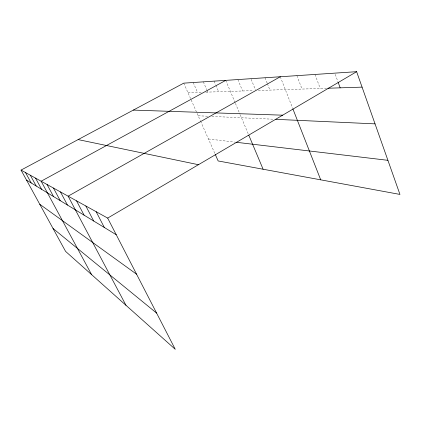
<?xml version="1.0" encoding="UTF-8"?>
<svg xmlns="http://www.w3.org/2000/svg" width="421" height="421" viewBox="0 0 421 421"><rect width="100%" height="100%" fill="white"/><g stroke="black" fill="none" stroke-linecap="round" stroke-linejoin="round"><path stroke-width="0.32" stroke-dasharray="2.1 1.58" d="M187.998 92.736L201.37 92.31M205.832 92.162L253.247 90.636M258.336 90.473L326.67 88.273M198.18 115.78L207.948 116.228M211.852 116.406L273.876 119.243M208.432 138.967L234.723 142.098M183.761 83.147L196.875 112.828M197.139 113.417L200.285 120.538M200.549 121.132L214.994 153.823M193.213 82.521L197.544 92.431M203.317 81.853L206.7 89.689M206.964 90.294L207.742 92.104M214.136 81.137L215.647 84.674M215.894 85.263L218.662 91.752M225.751 80.364L235.165 102.766M235.418 103.366L239.954 114.159M240.207 114.759L248.29 133.999M237.87 79.564L242.596 90.978M251.163 79.29L255.51 89.962M265.019 77.764L267.135 83.048M267.367 83.637L269.956 90.099M280.286 76.754L292.648 108.271M296.884 75.654L302.031 89.068M314.987 74.454L320.239 88.478M335.263 74.364L337.937 81.711"/><path stroke-width="0.63" d="M356.624 71.691L183.761 83.147L21.05 170.089L107.665 218.089L356.624 71.691L399.95 194.423L218.146 160.954L215.257 154.418M280.286 76.754L68.123 196.17L126 305.325M225.751 80.364L41.142 181.219L91.61 274.629M327.954 88.231L362.076 87.131M133.341 110.091L282.659 115.186M275.85 119.332L375.043 123.869M235.986 142.245L387.909 160.322M78.122 139.593L198.449 164.706M26.555 180.141L116.243 234.739M39.769 204.264L136.572 274.197M53.03 228.482L156.623 313.113M21.05 170.089L65.581 251.39L175.268 349.309L107.665 218.089M25.523 172.568L31.207 182.972M35.527 178.109L41.595 189.292M30.338 175.231L36.206 186.014M47.052 184.493L53.551 196.575M53.467 188.05L60.203 200.622M60.466 191.929L67.449 205.038M76.538 200.838L84.089 215.163M85.831 205.985L93.699 221.014M96.146 211.705L104.355 227.503M248.795 135.199L263.099 169.226M292.884 108.876L320.713 179.835M338.163 82.327L340.168 87.836"/></g></svg>
